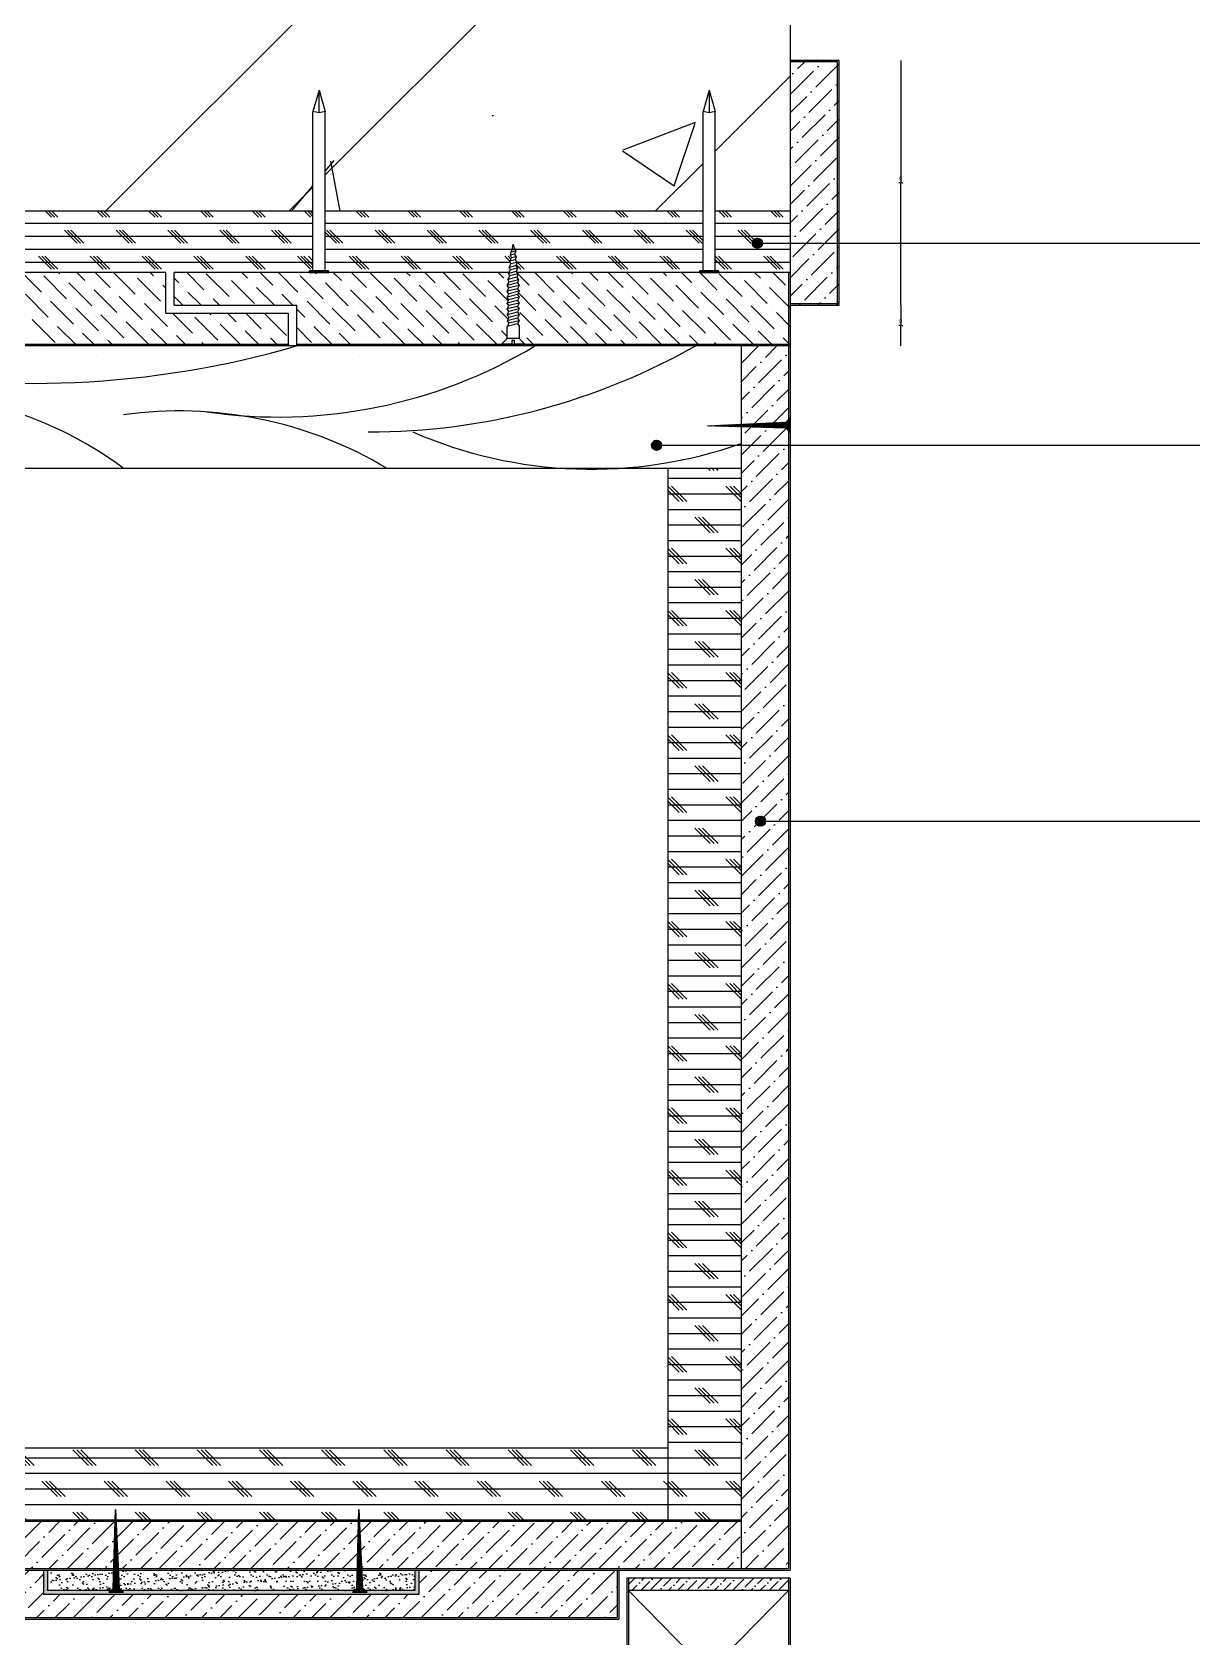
# Model space of a CAD drawing. Header units: metres. Extents: x 379991 to 382656, y 134594 to 136592.
# Drawn here: x 381231.9 to 381518.2, y 135469.9 to 135863.5 of the extents above; entities that cross this region are included whole.
import ezdxf

# ---------------------------------------------------------------- set-up
doc = ezdxf.new("R2010")
doc.units = ezdxf.units.M
for name, color, linetype in [('10', 8, 'Continuous'), ('11', 3, 'Continuous'), ('17', 1, 'Continuous'), ('3', 2, 'Continuous'), ('8', 7, 'Continuous')]:
    doc.layers.add(name, color=color, linetype=linetype)
doc.dimstyles.get("Standard").update_dxf_attribs({"dimtxt": 2.5, "dimasz": 2.5, "dimexe": 1.25, "dimexo": 0.625, "dimtad": 1, "dimcen": 2.5, "dimazin": 3, "dimtfac": 1, "dimtmove": 0, "dimatfit": 3})

# ---------------------------------------------------------------- blocks, each defined once
blk = doc.blocks.new('_CLOSEDFILLED')
at = {"color": 0, "linetype": 'BYBLOCK'}
blk.add_solid([(-1, 0.2), (0, 0), (-1, -0.2)], dxfattribs=at)
blk = doc.blocks.new('*D16')
for p, q in [((381444.84, 135796.54), (381444.84, 135791.54)), ((381444.59, 135791.54), (381444.34, 135791.54)), ((381444.84, 135786.54), (381444.84, 135791.54)), ((381444.84, 135791.54), (381444.84, 135791.54)), ((381445.09, 135791.54), (381445.34, 135791.54))]:
    blk.add_line(p, q)
at = {"layer": 'Defpoints'}
for p in [(381444.84, 135796.54), (381444.84, 135791.54), (381444.84, 135786.54)]:
    blk.add_point(p, dxfattribs=at)
at = {"layer": '8', "xscale": 0.25, "yscale": 0.25}
blk.add_blockref('_CLOSEDFILLED', (381444.84, 135791.54), dxfattribs=at)
at = {"layer": '8', "xscale": 0.25, "yscale": 0.25, "rotation": 180}
blk.add_blockref('_CLOSEDFILLED', (381444.84, 135791.54), dxfattribs=at)
at = {"layer": '8', "insert": (381444.84, 135792.665), "char_height": 1, "attachment_point": 5}
blk.add_mtext('0', dxfattribs=at)
blk = doc.blocks.new('*D17')
for p, q in [((381444.84, 135856.54), (381444.84, 135826.54)), ((381444.59, 135826.54), (381444.34, 135826.54)), ((381444.84, 135796.54), (381444.84, 135826.54)), ((381444.84, 135826.54), (381444.84, 135826.54)), ((381445.09, 135826.54), (381445.34, 135826.54))]:
    blk.add_line(p, q)
at = {"layer": 'Defpoints'}
for p in [(381444.84, 135856.54), (381444.84, 135826.54), (381444.84, 135796.54)]:
    blk.add_point(p, dxfattribs=at)
at = {"layer": '8', "xscale": 0.25, "yscale": 0.25}
blk.add_blockref('_CLOSEDFILLED', (381444.84, 135826.54), dxfattribs=at)
at = {"layer": '8', "xscale": 0.25, "yscale": 0.25, "rotation": 180}
blk.add_blockref('_CLOSEDFILLED', (381444.84, 135826.54), dxfattribs=at)
at = {"layer": '8', "insert": (381444.84, 135827.665), "char_height": 1, "attachment_point": 5}
blk.add_mtext('0', dxfattribs=at)

msp = doc.modelspace()

# ---------------------------------------------------------------- hatches: boundary and pattern name
at = {"layer": '10'}
h = msp.add_hatch(dxfattribs=at)
h.set_pattern_fill('ANSI32', scale=10)
h.paths.add_polyline_path([(381177.73, 135819.54), (381198.1, 135819.54), (381198.1, 135844.01), (381199.6, 135849.24), (381201.1, 135844.01), (381201.1, 135819.54), (381300.77, 135819.54), (381300.77, 135844.01), (381302.27, 135849.24), (381303.77, 135844.01), (381303.77, 135819.54), (381396.38, 135819.54), (381396.38, 135844.01), (381397.88, 135849.24), (381399.38, 135844.01), (381399.38, 135819.54), (381417.73, 135819.54), (381417.73, 136215.05), (381322.58, 136215.05), (381303.55, 136189.18), (381303.55, 136240.93), (381286.73, 136215.05), (381177.73, 136215.05)])
h = msp.add_hatch(dxfattribs=at)
h.set_pattern_fill('AR-CONC')
h.paths.add_polyline_path([(381417.73, 136215.05), (381322.58, 136215.05), (381303.55, 136189.18), (381303.55, 136240.93), (381286.73, 136215.05), (381177.73, 136215.05), (381177.73, 135819.54), (381198.1, 135819.54), (381198.1, 135844.01), (381199.6, 135849.24), (381201.1, 135844.01), (381201.1, 135819.54), (381300.77, 135819.54), (381300.77, 135844.01), (381302.27, 135849.24), (381303.77, 135844.01), (381303.77, 135819.54), (381396.38, 135819.54), (381396.38, 135844.01), (381397.88, 135849.24), (381399.38, 135844.01), (381399.38, 135819.54), (381417.73, 135819.54)])
h = msp.add_hatch(dxfattribs=at)
h.set_pattern_fill('ANSI36')
h.paths.add_polyline_path([(381429.73, 135856.54), (381417.73, 135856.54), (381417.73, 135819.54), (381417.73, 135796.54), (381429.73, 135796.54)])
h = msp.add_hatch(dxfattribs=at)
h.set_pattern_fill('ANSI36')
h.paths.add_polyline_path([(381176.13, 135486.94), (381187.73, 135486.94), (381187.73, 135786.54), (381176.13, 135786.54)])
h.paths.add_polyline_path([(381405.73, 135486.94), (381417.33, 135486.94), (381417.33, 135786.54), (381405.73, 135786.54)])
h = msp.add_hatch(dxfattribs=at)
h.set_pattern_fill('CORK')
h.paths.add_polyline_path([(381205.73, 135756.54), (381187.73, 135756.54), (381187.73, 135498.54), (381205.73, 135498.54)])
h.paths.add_polyline_path([(381387.73, 135498.54), (381405.73, 135498.54), (381405.73, 135756.54), (381387.73, 135756.54)])
h = msp.add_hatch(dxfattribs=at)
h.set_pattern_fill('CORK')
h.paths.add_polyline_path([(381205.73, 135516.54), (381205.73, 135498.54), (381387.73, 135498.54), (381387.73, 135516.54)])
h = msp.add_hatch(dxfattribs=at)
h.set_pattern_fill('ANSI36')
h.paths.add_polyline_path([(381187.73, 135498.54), (381187.73, 135486.94), (381405.73, 135486.94), (381405.73, 135498.54)])
h = msp.add_hatch(dxfattribs=at)
h.set_pattern_fill('ANSI36')
h.paths.add_polyline_path([(381375.33, 135474.94), (381375.33, 135486.54), (381326.73, 135486.54), (381326.73, 135480.54), (381234.73, 135480.54), (381234.73, 135486.54), (381186.13, 135486.54), (381186.13, 135474.94)])
h = msp.add_hatch(dxfattribs=at)
h.set_pattern_fill('HONEY', scale=0.3)
h.paths.add_polyline_path([(381235.73, 135481.54), (381235.73, 135486.54), (381234.73, 135486.54), (381234.73, 135480.54), (381326.73, 135480.54), (381326.73, 135486.54), (381325.73, 135486.54), (381325.73, 135481.54)])
h = msp.add_hatch(dxfattribs=at)
h.set_pattern_fill('AR-SAND', scale=0.05)
h.paths.add_polyline_path([(381296.73, 135486.54), (381235.73, 135486.54), (381235.73, 135481.54), (381325.73, 135481.54), (381325.73, 135486.54)])
h = msp.add_hatch(dxfattribs=at)
h.set_pattern_fill('ANSI36', scale=0.5)
h.paths.add_polyline_path([(381417.33, 135481.54), (381417.33, 135484.54), (381378.13, 135484.54), (381378.13, 135481.54)])
at = {"layer": '17'}
h = msp.add_hatch(dxfattribs=at)
h.set_pattern_fill('SOLID')
h.paths.add_polyline_path([(381409.7, 135811.72), (381410.93, 135811.72, 0.41), (381409.7, 135812.95)])
h.paths.add_polyline_path([(381409.7, 135812.95, 0.41), (381408.46, 135811.72, 0.41), (381409.7, 135810.48)])
h.paths.add_polyline_path([(381410.93, 135811.72), (381409.7, 135811.72), (381409.7, 135810.48, 0.41)])
h = msp.add_hatch(dxfattribs=at)
h.set_pattern_fill('SOLID')
h.paths.add_polyline_path([(381385, 135762.2), (381386.23, 135762.2, 0.41), (381385, 135763.44)])
h.paths.add_polyline_path([(381385, 135763.44, 0.41), (381383.76, 135762.2, 0.41), (381385, 135760.97)])
h.paths.add_polyline_path([(381386.23, 135762.2), (381385, 135762.2), (381385, 135760.97, 0.41)])
h = msp.add_hatch(dxfattribs=at)
h.set_pattern_fill('SOLID')
h.paths.add_polyline_path([(381410.47, 135670.1), (381411.71, 135670.1, 0.41), (381410.47, 135671.34)])
h.paths.add_polyline_path([(381410.47, 135671.34, 0.41), (381409.24, 135670.1, 0.41), (381410.47, 135668.87)])
h.paths.add_polyline_path([(381411.71, 135670.1), (381410.47, 135670.1), (381410.47, 135668.87, 0.41)])
at = {"layer": '3'}
h = msp.add_hatch(dxfattribs=at)
h.set_pattern_fill('SOLID')
h.paths.add_polyline_path([(381397.44, 135766.96), (381416.72, 135766.43), (381417.68, 135765.36), (381417.68, 135768.95), (381416.72, 135767.88)])
h = msp.add_hatch(dxfattribs=at)
h.set_pattern_fill('SOLID')
h.paths.add_polyline_path([(381252.35, 135501.4), (381251.82, 135482.12), (381250.75, 135481.16), (381254.34, 135481.16), (381253.27, 135482.11)])
h = msp.add_hatch(dxfattribs=at)
h.set_pattern_fill('SOLID')
h.paths.add_polyline_path([(381312.03, 135501.4), (381311.5, 135482.12), (381310.43, 135481.16), (381314.02, 135481.16), (381312.95, 135482.11)])

# ---------------------------------------------------------------- linework, layer by layer
at = {"layer": '10'}
for p, q in [((381236.66, 135818.07), (381235.18, 135819.54)), ((381237.45, 135818.07), (381235.98, 135819.54)), ((381238.25, 135818.07), (381236.77, 135819.54)), ((381249.36, 135818.07), (381247.88, 135819.54)), ((381250.15, 135818.07), (381248.68, 135819.54)), ((381250.95, 135818.07), (381249.47, 135819.54)), ((381262.06, 135818.07), (381260.58, 135819.54)), ((381262.85, 135818.07), (381261.38, 135819.54)), ((381263.65, 135818.07), (381262.17, 135819.54)), ((381274.76, 135818.07), (381273.28, 135819.54)), ((381275.55, 135818.07), (381274.08, 135819.54)), ((381276.35, 135818.07), (381274.87, 135819.54)), ((381287.46, 135818.07), (381285.98, 135819.54)), ((381288.25, 135818.07), (381286.78, 135819.54)), ((381289.05, 135818.07), (381287.57, 135819.54)), ((381300.16, 135818.07), (381298.68, 135819.54)), ((381300.77, 135818.25), (381299.48, 135819.54)), ((381300.77, 135819.04), (381300.27, 135819.54)), ((381312.86, 135818.07), (381311.38, 135819.54)), ((381313.65, 135818.07), (381312.18, 135819.54)), ((381314.45, 135818.07), (381312.97, 135819.54)), ((381325.56, 135818.07), (381324.08, 135819.54)), ((381326.35, 135818.07), (381324.88, 135819.54)), ((381327.15, 135818.07), (381325.67, 135819.54)), ((381338.26, 135818.07), (381336.78, 135819.54)), ((381339.05, 135818.07), (381337.58, 135819.54)), ((381339.85, 135818.07), (381338.37, 135819.54)), ((381350.96, 135818.07), (381349.48, 135819.54)), ((381351.75, 135818.07), (381350.28, 135819.54)), ((381352.55, 135818.07), (381351.07, 135819.54)), ((381363.66, 135818.07), (381362.18, 135819.54)), ((381364.45, 135818.07), (381362.98, 135819.54)), ((381365.25, 135818.07), (381363.77, 135819.54)), ((381376.36, 135818.07), (381374.88, 135819.54)), ((381377.15, 135818.07), (381375.68, 135819.54)), ((381377.95, 135818.07), (381376.47, 135819.54)), ((381389.06, 135818.07), (381387.58, 135819.54)), ((381389.85, 135818.07), (381388.38, 135819.54)), ((381390.65, 135818.07), (381389.17, 135819.54)), ((381401.76, 135818.07), (381400.28, 135819.54)), ((381402.55, 135818.07), (381401.08, 135819.54)), ((381403.35, 135818.07), (381401.87, 135819.54)), ((381414.46, 135818.07), (381412.98, 135819.54)), ((381415.25, 135818.07), (381413.78, 135819.54)), ((381416.05, 135818.07), (381414.57, 135819.54)), ((381201.1, 135816.64), (381300.77, 135816.64)), ((381243.01, 135811.72), (381239.83, 135814.89)), ((381243.8, 135811.72), (381240.63, 135814.89)), ((381244.6, 135811.72), (381241.42, 135814.89)), ((381255.71, 135811.72), (381252.53, 135814.89)), ((381256.5, 135811.72), (381253.33, 135814.89)), ((381257.3, 135811.72), (381254.12, 135814.89)), ((381268.41, 135811.72), (381265.23, 135814.89)), ((381269.2, 135811.72), (381266.03, 135814.89)), ((381270, 135811.72), (381266.82, 135814.89)), ((381281.11, 135811.72), (381277.93, 135814.89)), ((381281.9, 135811.72), (381278.73, 135814.89)), ((381282.7, 135811.72), (381279.52, 135814.89)), ((381293.81, 135811.72), (381290.63, 135814.89)), ((381294.6, 135811.72), (381291.43, 135814.89)), ((381295.4, 135811.72), (381292.22, 135814.89)), ((381303.77, 135816.64), (381396.38, 135816.64)), ((381307.3, 135811.72), (381304.13, 135814.89)), ((381308.1, 135811.72), (381304.92, 135814.89)), ((381319.21, 135811.72), (381316.03, 135814.89)), ((381320, 135811.72), (381316.83, 135814.89)), ((381320.8, 135811.72), (381317.62, 135814.89)), ((381331.91, 135811.72), (381328.73, 135814.89)), ((381332.7, 135811.72), (381329.53, 135814.89)), ((381333.5, 135811.72), (381330.32, 135814.89)), ((381344.61, 135811.72), (381341.43, 135814.89)), ((381345.4, 135811.72), (381342.23, 135814.89)), ((381346.2, 135811.72), (381343.02, 135814.89)), ((381357.31, 135811.72), (381354.13, 135814.89)), ((381358.1, 135811.72), (381354.93, 135814.89)), ((381358.9, 135811.72), (381355.72, 135814.89)), ((381370.01, 135811.72), (381366.83, 135814.89)), ((381370.8, 135811.72), (381367.63, 135814.89)), ((381371.6, 135811.72), (381368.42, 135814.89)), ((381382.71, 135811.72), (381379.53, 135814.89)), ((381383.5, 135811.72), (381380.33, 135814.89)), ((381384.3, 135811.72), (381381.12, 135814.89)), ((381395.41, 135811.72), (381392.23, 135814.89)), ((381396.2, 135811.72), (381393.03, 135814.89)), ((381396.38, 135812.33), (381393.82, 135814.89)), ((381399.38, 135816.64), (381417.73, 135816.64)), ((381408.11, 135811.72), (381404.93, 135814.89)), ((381408.9, 135811.72), (381405.73, 135814.89)), ((381409.7, 135811.72), (381406.52, 135814.89)), ((381417.73, 135814.79), (381417.63, 135814.89)), ((381201.1, 135813.47), (381300.77, 135813.47)), ((381306.51, 135811.72), (381303.77, 135814.46)), ((381303.77, 135813.47), (381396.38, 135813.47)), ((381399.38, 135813.47), (381417.73, 135813.47)), ((381216.99, 135810.29), (381300.77, 135810.29)), ((381217.47, 135807.12), (381300.77, 135807.12)), ((381236.66, 135805.37), (381233.48, 135808.54)), ((381237.45, 135805.37), (381234.28, 135808.54)), ((381238.25, 135805.37), (381235.07, 135808.54)), ((381249.36, 135805.37), (381246.18, 135808.54)), ((381250.15, 135805.37), (381246.98, 135808.54)), ((381250.95, 135805.37), (381247.77, 135808.54)), ((381262.06, 135805.37), (381258.88, 135808.54)), ((381262.85, 135805.37), (381259.68, 135808.54)), ((381263.65, 135805.37), (381260.47, 135808.54)), ((381274.76, 135805.37), (381271.58, 135808.54)), ((381275.55, 135805.37), (381272.38, 135808.54)), ((381276.35, 135805.37), (381273.17, 135808.54)), ((381287.46, 135805.37), (381284.28, 135808.54)), ((381288.25, 135805.37), (381285.08, 135808.54)), ((381289.05, 135805.37), (381285.87, 135808.54)), ((381300.16, 135805.37), (381296.98, 135808.54)), ((381300.77, 135805.55), (381297.78, 135808.54)), ((381300.77, 135806.34), (381298.57, 135808.54)), ((381300.77, 135807.41), (381299.64, 135808.54)), ((381303.77, 135810.29), (381396.38, 135810.29)), ((381303.77, 135807.12), (381349.08, 135807.12)), ((381312.86, 135805.37), (381309.68, 135808.54)), ((381313.65, 135805.37), (381310.48, 135808.54)), ((381314.45, 135805.37), (381311.27, 135808.54)), ((381325.56, 135805.37), (381322.38, 135808.54)), ((381326.35, 135805.37), (381323.18, 135808.54)), ((381327.15, 135805.37), (381323.97, 135808.54)), ((381338.26, 135805.37), (381335.08, 135808.54)), ((381339.05, 135805.37), (381335.88, 135808.54)), ((381339.85, 135805.37), (381336.67, 135808.54)), ((381349.03, 135807.3), (381347.78, 135808.54)), ((381349.29, 135807.83), (381348.58, 135808.54)), ((381352.55, 135805.37), (381350.41, 135807.5)), ((381350.67, 135807.12), (381396.38, 135807.12)), ((381363.66, 135805.37), (381360.48, 135808.54)), ((381364.45, 135805.37), (381361.28, 135808.54)), ((381365.25, 135805.37), (381362.07, 135808.54)), ((381376.36, 135805.37), (381373.18, 135808.54)), ((381377.15, 135805.37), (381373.98, 135808.54)), ((381377.95, 135805.37), (381374.77, 135808.54)), ((381389.06, 135805.37), (381385.88, 135808.54)), ((381389.85, 135805.37), (381386.68, 135808.54)), ((381390.65, 135805.37), (381387.47, 135808.54)), ((381399.38, 135810.29), (381417.73, 135810.29)), ((381402.55, 135805.37), (381399.38, 135808.54)), ((381401.76, 135805.37), (381399.38, 135807.74)), ((381399.38, 135807.12), (381417.73, 135807.12)), ((381403.35, 135805.37), (381400.17, 135808.54)), ((381414.46, 135805.37), (381411.28, 135808.54)), ((381415.25, 135805.37), (381412.08, 135808.54)), ((381416.05, 135805.37), (381412.87, 135808.54)), ((381229.43, 135804.54), (381234.21, 135799.76)), ((381234.77, 135803.69), (381240.38, 135798.08)), ((381238.41, 135804.54), (381238.7, 135804.25)), ((381239.82, 135803.13), (381239.82, 135803.13)), ((381242.9, 135804.54), (381244.87, 135802.57)), ((381247.39, 135804.54), (381251.05, 135800.88)), ((381251.88, 135804.54), (381257.22, 135799.2)), ((381256.66, 135804.25), (381256.66, 135804.25)), ((381257.78, 135803.13), (381263.4, 135797.52)), ((381260.86, 135804.54), (381261.71, 135803.69)), ((381266.73, 135803.16), (381267.89, 135802.01)), ((381269.84, 135804.54), (381274.06, 135800.32)), ((381274.62, 135804.25), (381280.23, 135798.64)), ((381279.67, 135803.69), (381279.67, 135803.69)), ((381283.31, 135804.54), (381284.72, 135803.13)), ((381287.8, 135804.54), (381290.9, 135801.45)), ((381292.29, 135804.54), (381297.07, 135799.76)), ((381297.63, 135803.69), (381303.24, 135798.08)), ((381302.68, 135803.13), (381302.68, 135803.13)), ((381305.76, 135804.54), (381307.74, 135802.57)), ((381310.25, 135804.54), (381313.91, 135800.88)), ((381314.74, 135804.54), (381320.08, 135799.2)), ((381319.52, 135804.25), (381319.52, 135804.25)), ((381320.64, 135803.13), (381326.26, 135797.52)), ((381323.72, 135804.54), (381324.57, 135803.69)), ((381328.21, 135804.54), (381330.75, 135802.01)), ((381332.7, 135804.54), (381336.92, 135800.32)), ((381337.48, 135804.25), (381343.09, 135798.64)), ((381342.53, 135803.69), (381342.53, 135803.69)), ((381346.17, 135804.54), (381347.58, 135803.13)), ((381351.75, 135805.37), (381350.58, 135806.54)), ((381350.96, 135805.37), (381350.84, 135805.48)), ((381351.01, 135804.19), (381353.76, 135801.45)), ((381355.15, 135804.54), (381359.93, 135799.76)), ((381360.49, 135803.69), (381366.11, 135798.08)), ((381364.13, 135804.54), (381364.42, 135804.25)), ((381365.55, 135803.13), (381365.55, 135803.13)), ((381368.62, 135804.54), (381370.6, 135802.57)), ((381373.11, 135804.54), (381376.77, 135800.88)), ((381377.6, 135804.54), (381382.94, 135799.2)), ((381382.38, 135804.25), (381382.38, 135804.25)), ((381383.51, 135803.13), (381389.12, 135797.52)), ((381386.58, 135804.54), (381387.43, 135803.69)), ((381391.07, 135804.54), (381393.61, 135802.01)), ((381395.66, 135804.44), (381399.78, 135800.32)), ((381400.34, 135804.25), (381405.96, 135798.64)), ((381405.4, 135803.69), (381405.4, 135803.69)), ((381409.03, 135804.54), (381410.45, 135803.13)), ((381413.52, 135804.54), (381416.62, 135801.45)), ((381230.28, 135799.2), (381235.89, 135793.59)), ((381240.94, 135802.01), (381246.56, 135796.39)), ((381246, 135801.45), (381246, 135801.45)), ((381247.12, 135800.32), (381252.73, 135794.71)), ((381252.17, 135799.76), (381252.17, 135799.76)), ((381262.83, 135802.57), (381262.83, 135802.57)), ((381263.96, 135801.45), (381264.73, 135800.67)), ((381269.01, 135800.88), (381269.01, 135800.88)), ((381270.13, 135799.76), (381273.35, 135796.54)), ((381275.18, 135799.2), (381275.18, 135799.2)), ((381280.79, 135802.57), (381286.41, 135796.96)), ((381285.85, 135802.01), (381285.85, 135802.01)), ((381286.97, 135800.88), (381291.31, 135796.54)), ((381292.02, 135800.32), (381292.02, 135800.32)), ((381293.14, 135799.2), (381295.8, 135796.54)), ((381303.81, 135802.01), (381309.42, 135796.39)), ((381308.86, 135801.45), (381308.86, 135801.45)), ((381309.98, 135800.32), (381315.59, 135794.71)), ((381325.7, 135802.57), (381325.7, 135802.57)), ((381326.82, 135801.45), (381332.43, 135795.83)), ((381331.87, 135800.88), (381331.87, 135800.88)), ((381332.99, 135799.76), (381338.6, 135794.15)), ((381338.04, 135799.2), (381338.04, 135799.2)), ((381343.66, 135802.57), (381348.64, 135797.58)), ((381348.71, 135802.01), (381348.71, 135802.01)), ((381351.13, 135799.58), (381355.44, 135795.27)), ((381354.88, 135800.32), (381354.88, 135800.32)), ((381356, 135799.2), (381361.62, 135793.59)), ((381366.67, 135802.01), (381372.28, 135796.39)), ((381371.72, 135801.45), (381371.72, 135801.45)), ((381372.84, 135800.32), (381378.45, 135794.71)), ((381377.89, 135799.76), (381377.89, 135799.76)), ((381388.56, 135802.57), (381388.56, 135802.57)), ((381389.68, 135801.45), (381395.29, 135795.83)), ((381394.73, 135800.88), (381394.73, 135800.88)), ((381395.85, 135799.76), (381401.47, 135794.15)), ((381400.91, 135799.2), (381400.91, 135799.2)), ((381406.52, 135802.57), (381412.13, 135796.96)), ((381411.57, 135802.01), (381411.57, 135802.01)), ((381412.69, 135800.88), (381417.73, 135795.84)), ((381235.33, 135798.64), (381235.33, 135798.64)), ((381236.45, 135797.52), (381242.07, 135791.9)), ((381241.51, 135796.96), (381241.51, 135796.96)), ((381242.63, 135795.83), (381248.24, 135790.22)), ((381253.29, 135798.64), (381258.9, 135793.03)), ((381258.34, 135798.08), (381258.34, 135798.08)), ((381259.47, 135796.96), (381265.08, 135791.34)), ((381264.52, 135796.39), (381264.52, 135796.39)), ((381266.73, 135798.67), (381268.86, 135796.54)), ((381276.3, 135798.08), (381277.84, 135796.54)), ((381296.73, 135795.61), (381298.75, 135793.59)), ((381298.19, 135798.64), (381298.19, 135798.64)), ((381299.32, 135797.52), (381304.93, 135791.9)), ((381304.37, 135796.96), (381304.37, 135796.96)), ((381305.49, 135795.83), (381311.1, 135790.22)), ((381310.54, 135795.27), (381310.54, 135795.27)), ((381316.15, 135798.64), (381321.77, 135793.03)), ((381321.21, 135798.08), (381321.21, 135798.08)), ((381322.33, 135796.96), (381327.94, 135791.34)), ((381327.38, 135796.39), (381327.38, 135796.39)), ((381328.5, 135795.27), (381334.11, 135789.66)), ((381339.17, 135798.08), (381344.78, 135792.47)), ((381344.22, 135797.52), (381344.22, 135797.52)), ((381345.34, 135796.39), (381348.59, 135793.14)), ((381350.39, 135795.83), (381350.39, 135795.83)), ((381361.06, 135798.64), (381361.06, 135798.64)), ((381362.18, 135797.52), (381367.79, 135791.9)), ((381367.23, 135796.96), (381367.23, 135796.96)), ((381368.35, 135795.83), (381373.96, 135790.22)), ((381373.4, 135795.27), (381373.4, 135795.27)), ((381379.02, 135798.64), (381384.63, 135793.03)), ((381384.07, 135798.08), (381384.07, 135798.08)), ((381385.19, 135796.96), (381390.8, 135791.34)), ((381390.24, 135796.39), (381390.24, 135796.39)), ((381391.36, 135795.27), (381396.98, 135789.66)), ((381402.03, 135798.08), (381407.64, 135792.47)), ((381407.08, 135797.52), (381407.08, 135797.52)), ((381408.2, 135796.39), (381413.81, 135790.78)), ((381413.25, 135795.83), (381413.25, 135795.83)), ((381231.96, 135793.03), (381237.58, 135787.41)), ((381237.02, 135792.47), (381237.02, 135792.47)), ((381238.14, 135791.34), (381242.94, 135786.54)), ((381248.8, 135794.15), (381254.41, 135788.54)), ((381250.41, 135794.69), (381250.41, 135794.69)), ((381253.85, 135793.59), (381253.85, 135793.59)), ((381254.98, 135792.47), (381260.59, 135786.85)), ((381260.03, 135791.9), (381260.03, 135791.9)), ((381266.37, 135794.54), (381271.25, 135789.66)), ((381271.81, 135793.59), (381277.43, 135787.98)), ((381275.35, 135794.54), (381275.74, 135794.15)), ((381276.87, 135793.03), (381276.87, 135793.03)), ((381277.99, 135791.9), (381283.35, 135786.54)), ((381279.84, 135794.54), (381281.92, 135792.47)), ((381283.04, 135791.34), (381283.04, 135791.34)), ((381284.33, 135794.54), (381288.09, 135790.78)), ((381288.82, 135794.54), (381294.26, 135789.1)), ((381293.7, 135794.15), (381293.7, 135794.15)), ((381296.73, 135791.12), (381300.44, 135787.41)), ((381299.88, 135792.47), (381299.88, 135792.47)), ((381301, 135791.34), (381305.8, 135786.54)), ((381311.66, 135794.15), (381317.28, 135788.54)), ((381315.03, 135794.7), (381315.03, 135794.7)), ((381317.84, 135792.47), (381323.45, 135786.85)), ((381322.89, 135791.9), (381322.89, 135791.9)), ((381333.55, 135794.71), (381333.55, 135794.71)), ((381334.68, 135793.59), (381340.29, 135787.98)), ((381339.73, 135793.03), (381339.73, 135793.03)), ((381340.85, 135791.9), (381346.21, 135786.54)), ((381345.9, 135791.34), (381345.9, 135791.34)), ((381351.51, 135794.71), (381357.13, 135789.1)), ((381356.57, 135794.15), (381356.57, 135794.15)), ((381357.69, 135793.03), (381363.3, 135787.41)), ((381362.74, 135792.47), (381362.74, 135792.47)), ((381363.86, 135791.34), (381368.66, 135786.54)), ((381374.53, 135794.15), (381380.14, 135788.54)), ((381379.58, 135793.59), (381379.58, 135793.59)), ((381380.7, 135792.47), (381386.31, 135786.85)), ((381385.75, 135791.9), (381385.75, 135791.9)), ((381396.42, 135794.71), (381396.42, 135794.71)), ((381397.54, 135793.59), (381403.15, 135787.98)), ((381402.59, 135793.03), (381402.59, 135793.03)), ((381403.71, 135791.9), (381409.07, 135786.54)), ((381408.76, 135791.34), (381408.76, 135791.34)), ((381414.38, 135794.71), (381417.73, 135791.35)), ((381232.53, 135787.98), (381232.53, 135787.98)), ((381243.19, 135790.78), (381243.19, 135790.78)), ((381244.31, 135789.66), (381247.43, 135786.54)), ((381247.68, 135790.2), (381247.68, 135790.2)), ((381250.49, 135787.98), (381251.92, 135786.54)), ((381255.54, 135787.41), (381255.54, 135787.41)), ((381261.15, 135790.78), (381265.39, 135786.54)), ((381266.2, 135790.22), (381266.2, 135790.22)), ((381267.32, 135789.1), (381269.88, 135786.54)), ((381272.38, 135788.54), (381272.38, 135788.54)), ((381273.5, 135787.41), (381274.37, 135786.54)), ((381284.16, 135790.22), (381287.84, 135786.54)), ((381289.21, 135789.66), (381289.21, 135789.66)), ((381290.34, 135788.54), (381292.33, 135786.54)), ((381306.05, 135790.78), (381306.05, 135790.78)), ((381307.17, 135789.66), (381310.29, 135786.54)), ((381316.72, 135788.52), (381316.72, 135788.52)), ((381318.4, 135787.41), (381318.4, 135787.41)), ((381324.01, 135790.78), (381328.25, 135786.54)), ((381329.06, 135790.22), (381329.06, 135790.22)), ((381330.19, 135789.1), (381332.74, 135786.54)), ((381335.24, 135788.54), (381335.24, 135788.54)), ((381336.36, 135787.41), (381337.23, 135786.54)), ((381347.02, 135790.22), (381348.41, 135788.83)), ((381350.29, 135786.95), (381350.7, 135786.54)), ((381352.08, 135789.66), (381352.08, 135789.66)), ((381353.2, 135788.54), (381355.19, 135786.54)), ((381358.25, 135787.98), (381358.25, 135787.98)), ((381368.91, 135790.78), (381368.91, 135790.78)), ((381370.04, 135789.66), (381373.15, 135786.54)), ((381375.09, 135789.1), (381375.09, 135789.1)), ((381376.21, 135787.98), (381377.64, 135786.54)), ((381381.26, 135787.41), (381381.26, 135787.41)), ((381386.87, 135790.78), (381391.11, 135786.54)), ((381391.92, 135790.22), (381391.92, 135790.22)), ((381393.05, 135789.1), (381395.6, 135786.54)), ((381398.1, 135788.54), (381398.1, 135788.54)), ((381399.22, 135787.41), (381400.09, 135786.54)), ((381409.89, 135790.22), (381413.56, 135786.54)), ((381414.94, 135789.66), (381414.94, 135789.66)), ((381416.06, 135788.54), (381417.73, 135786.86)), ((381233.65, 135786.85), (381233.96, 135786.54)), ((381247.6, 135784.02), (381247.6, 135784.02)), ((381296.73, 135786.63), (381296.82, 135786.54)), ((381312.23, 135784.03), (381312.23, 135784.03)), ((381341.41, 135786.85), (381341.41, 135786.85)), ((381359.37, 135786.85), (381359.68, 135786.54)), ((381404.27, 135786.85), (381404.27, 135786.85)), ((381247.6, 135484.02), (381247.6, 135484.02)), ((381252.54, 135484.03), (381252.54, 135484.03)), ((381255.54, 135487.41), (381255.54, 135487.41)), ((381258.72, 135487.41), (381258.72, 135487.41)), ((381296.73, 135486.63), (381296.82, 135486.54)), ((381312.23, 135484.03), (381312.23, 135484.03)), ((381318.4, 135487.41), (381318.4, 135487.41)), ((381378.13, 135441.54), (381417.33, 135481.54)), ((381378.13, 135481.54), (381417.33, 135441.54))]:
    msp.add_line(p, q, dxfattribs=at)
for centre, radius, start, end in [((381314.36, 135928.34), 162.88, 269.99, 299.76), ((381231.98, 136010.38), 233.01, 259.05, 286.13), ((381292.24, 135891.6), 122.47, 261.78, 300.93), ((381199.93, 135684.25), 90.46, 53.05, 97.75), ((381267.96, 135671.31), 99.31, 59.12, 97.9), ((381369.05, 135866.13), 109.78, 246.49, 289.52)]:
    msp.add_arc(centre, radius, start, end, dxfattribs=at)
at = {"layer": '11'}
for p, q in [((381429.73, 135856.54), (381417.73, 135856.54)), ((381429.73, 135796.54), (381429.73, 135856.54)), ((381417.73, 135819.54), (381417.73, 135786.54)), ((381264.73, 135804.54), (381217.58, 135804.54)), ((381264.73, 135794.54), (381264.73, 135804.54)), ((381299.89, 135804.54), (381266.73, 135804.54)), ((381266.73, 135796.54), (381266.73, 135804.54)), ((381348.81, 135804.54), (381304.62, 135804.54)), ((381395.51, 135804.54), (381350.78, 135804.54)), ((381417.73, 135804.54), (381400.23, 135804.54)), ((381266.73, 135796.54), (381296.73, 135796.54)), ((381296.73, 135796.54), (381296.73, 135786.54)), ((381417.73, 135796.54), (381429.73, 135796.54)), ((381264.73, 135794.54), (381294.73, 135794.54)), ((381294.73, 135794.54), (381294.73, 135786.54)), ((381296.73, 135786.54), (381165.73, 135786.54)), ((381313.44, 135786.54), (381296.73, 135786.54)), ((381417.73, 135786.54), (381313.44, 135786.54)), ((381405.73, 135786.54), (381405.73, 135486.94)), ((381417.73, 135786.54), (381417.73, 135486.54)), ((381405.73, 135756.54), (381187.73, 135756.54)), ((381387.73, 135756.54), (381387.73, 135498.54)), ((381205.73, 135516.54), (381387.73, 135516.54)), ((381187.73, 135498.54), (381405.73, 135498.54)), ((381175.73, 135486.54), (381417.73, 135486.54)), ((381234.73, 135486.54), (381234.73, 135480.54)), ((381235.73, 135486.54), (381235.73, 135481.54)), ((381325.73, 135486.54), (381325.73, 135481.54)), ((381326.73, 135486.54), (381326.73, 135480.54)), ((381375.73, 135486.54), (381375.73, 135474.54)), ((381377.73, 135484.54), (381377.73, 135246.5)), ((381417.73, 135484.54), (381377.73, 135484.54)), ((381417.73, 135484.54), (381417.73, 135241.64)), ((381326.73, 135480.54), (381234.73, 135480.54)), ((381313.39, 135481.54), (381235.73, 135481.54)), ((381325.73, 135481.54), (381312.43, 135481.54)), ((381417.33, 135481.54), (381378.13, 135481.54)), ((381185.73, 135474.54), (381375.73, 135474.54))]:
    msp.add_line(p, q, dxfattribs=at)
at = {"layer": '17'}
for p, q in [((381429.33, 135856.14), (381417.73, 135856.14)), ((381429.33, 135796.94), (381429.33, 135856.14)), ((381409.7, 135811.72), (381518.17, 135811.72)), ((381417.33, 135804.54), (381417.33, 135786.94)), ((381417.73, 135796.94), (381429.33, 135796.94)), ((381294.73, 135786.94), (381166.13, 135786.94)), ((381313.44, 135786.94), (381296.73, 135786.94)), ((381417.33, 135786.94), (381313.44, 135786.94)), ((381417.33, 135786.54), (381417.33, 135486.94)), ((381385, 135762.2), (381518.17, 135762.2)), ((381410.47, 135670.1), (381518.17, 135670.1)), ((381176.13, 135486.94), (381417.33, 135486.94)), ((381375.33, 135486.54), (381375.33, 135474.94)), ((381378.13, 135484.54), (381378.13, 135246.5)), ((381417.33, 135484.54), (381417.33, 135241.64)), ((381186.13, 135474.94), (381375.33, 135474.94))]:
    msp.add_line(p, q, dxfattribs=at)
for centre in [(381409.7, 135811.72), (381385, 135762.2), (381410.47, 135670.1)]:
    msp.add_circle(centre, 1.24, dxfattribs=at)
at = {"layer": '3'}
for p, q in [((381417.73, 136215.05), (381417.73, 135819.54)), ((381302.27, 135849.24), (381300.77, 135844.01)), ((381302.27, 135849.24), (381303.77, 135844.01)), ((381302.27, 135843.66), (381302.27, 135849.24)), ((381397.88, 135849.24), (381396.38, 135844.01)), ((381397.88, 135849.24), (381399.38, 135844.01)), ((381397.88, 135849.24), (381397.89, 135843.66)), ((381302.27, 135843.66), (381300.77, 135844.01)), ((381300.77, 135804.94), (381300.77, 135844.01)), ((381303.77, 135844.01), (381302.27, 135843.66)), ((381303.77, 135804.94), (381303.77, 135844.01)), ((381397.89, 135843.66), (381396.38, 135844.01)), ((381396.38, 135804.94), (381396.38, 135844.01)), ((381399.38, 135844.01), (381397.89, 135843.66)), ((381399.38, 135804.94), (381399.38, 135844.01)), ((381300.77, 135819.54), (381201.1, 135819.54)), ((381396.38, 135819.54), (381303.77, 135819.54)), ((381417.73, 135819.54), (381399.38, 135819.54)), ((381350.33, 135807.62), (381349, 135807.29)), ((381350.19, 135809.03), (381349.15, 135808.77)), ((381350.75, 135807.01), (381349.3, 135806.65)), ((381350.48, 135809.82), (381349.35, 135809.54)), ((381350.61, 135808.41), (381349.45, 135808.12)), ((381304.56, 135804.94), (381299.95, 135804.94)), ((381304.56, 135804.44), (381299.95, 135804.44)), ((381301.37, 135804.44), (381301.56, 135804.25)), ((381350.74, 135803.4), (381348.55, 135802.86)), ((381350.6, 135804.81), (381348.7, 135804.34)), ((381350.47, 135806.22), (381348.85, 135805.81)), ((381351.16, 135802.79), (381348.85, 135802.21)), ((381351.02, 135804.2), (381349, 135803.69)), ((381350.88, 135805.6), (381349.15, 135805.17)), ((381400.18, 135804.94), (381395.56, 135804.94)), ((381400.18, 135804.44), (381395.56, 135804.44)), ((381350.87, 135802), (381348.41, 135801.38)), ((381350.93, 135800.57), (381348.41, 135799.94)), ((381350.93, 135799.13), (381348.41, 135798.5)), ((381351.29, 135801.38), (381348.77, 135800.75)), ((381351.29, 135799.94), (381348.77, 135799.31)), ((381350.93, 135797.69), (381348.41, 135797.06)), ((381350.93, 135796.25), (381348.41, 135795.62)), ((381350.93, 135794.81), (381348.41, 135794.18)), ((381351.29, 135798.5), (381348.77, 135797.87)), ((381351.29, 135797.06), (381348.77, 135796.43)), ((381351.29, 135795.62), (381348.77, 135794.99)), ((381348.41, 135794.18), (381348.77, 135793.55)), ((381348.77, 135793.55), (381348.41, 135792.74)), ((381350.93, 135793.37), (381348.41, 135792.74)), ((381348.41, 135792.74), (381348.77, 135792.11)), ((381348.77, 135792.11), (381348.41, 135791.3)), ((381350.93, 135791.93), (381348.41, 135791.3)), ((381351.29, 135794.18), (381348.77, 135793.55)), ((381351.29, 135792.74), (381348.77, 135792.11)), ((381351.29, 135794.18), (381350.93, 135793.37)), ((381350.93, 135793.37), (381351.29, 135792.74)), ((381351.29, 135792.74), (381350.93, 135791.93)), ((381350.93, 135791.93), (381351.29, 135791.44)), ((381351.29, 135788.39), (381348.41, 135788.39)), ((381397.44, 135766.96), (381416.72, 135767.88)), ((381417.68, 135768.95), (381416.72, 135767.88)), ((381417.68, 135765.36), (381417.68, 135768.95)), ((381416.72, 135766.43), (381397.44, 135766.96)), ((381416.72, 135766.43), (381417.68, 135765.36)), ((381251.82, 135482.12), (381252.35, 135501.4)), ((381252.35, 135501.4), (381253.27, 135482.11)), ((381311.5, 135482.12), (381312.03, 135501.4)), ((381312.03, 135501.4), (381312.95, 135482.11)), ((381251.82, 135482.12), (381250.75, 135481.16)), ((381250.75, 135481.16), (381254.34, 135481.16)), ((381254.34, 135481.16), (381253.27, 135482.11)), ((381311.5, 135482.12), (381310.43, 135481.16)), ((381310.43, 135481.16), (381314.02, 135481.16)), ((381314.02, 135481.16), (381312.95, 135482.11))]:
    msp.add_line(p, q, dxfattribs=at)
msp.add_lwpolyline([(381348.41, 135794.18), (381348.77, 135794.99), (381348.41, 135795.62), (381348.77, 135796.43), (381348.41, 135797.06), (381348.77, 135797.87), (381348.41, 135798.5), (381348.77, 135799.31), (381348.41, 135799.94), (381348.77, 135800.75), (381348.41, 135801.38), (381348.85, 135802.21), (381348.55, 135802.86), (381349, 135803.69), (381348.7, 135804.34), (381349.15, 135805.17), (381348.85, 135805.81), (381349.3, 135806.65), (381349, 135807.29), (381349.45, 135808.12), (381349.15, 135808.77), (381349.35, 135809.54, 0.08), (381349.85, 135811.46, 0.12), (381350.48, 135809.82), (381350.19, 135809.03), (381350.61, 135808.41), (381350.33, 135807.62), (381350.75, 135807.01), (381350.47, 135806.22), (381350.88, 135805.6), (381350.6, 135804.81), (381351.02, 135804.2), (381350.74, 135803.4), (381351.16, 135802.79), (381350.87, 135802), (381351.29, 135801.38), (381350.93, 135800.57), (381351.29, 135799.94), (381350.93, 135799.13), (381351.29, 135798.5), (381350.93, 135797.69), (381351.29, 135797.06), (381350.93, 135796.25), (381351.29, 135795.62), (381350.93, 135794.81), (381351.29, 135794.18)], format="xyb", dxfattribs=at)
msp.add_lwpolyline([(381351.29, 135791.44), (381351.29, 135788.39), (381352.73, 135786.95), (381350.17, 135786.95), (381350.17, 135787.86), (381349.55, 135787.86), (381349.55, 135786.95), (381346.97, 135786.95), (381348.41, 135788.39), (381348.41, 135791.3)], dxfattribs=at)
for centre, radius, start, end in [((381300.27, 135804.69), 0.41, 142.43, 217.57), ((381299.13, 135804.42), 0.82, 1.67, 25.65), ((381299.3, 135804.42), 0.82, 1.67, 38.92), ((381299.45, 135804.42), 0.82, 1.67, 39.49), ((381299.63, 135804.42), 0.82, 1.67, 39.49), ((381299.77, 135804.42), 0.82, 1.67, 39.49), ((381299.95, 135804.42), 0.82, 1.67, 39.49), ((381300.1, 135804.42), 0.82, 1.67, 39.49), ((381300.27, 135804.42), 0.82, 1.67, 39.49), ((381300.42, 135804.42), 0.82, 1.67, 39.49), ((381300.59, 135804.42), 0.82, 1.67, 39.49), ((381300.74, 135804.42), 0.82, 1.67, 39.49), ((381300.92, 135804.42), 0.82, 1.67, 39.49), ((381301.06, 135804.42), 0.82, 1.67, 39.49), ((381301.24, 135804.42), 0.82, 1.67, 39.49), ((381301.39, 135804.42), 0.82, 1.67, 39.49), ((381301.56, 135804.42), 0.82, 1.67, 39.49), ((381301.71, 135804.42), 0.82, 1.67, 39.49), ((381301.88, 135804.42), 0.82, 1.67, 39.49), ((381302.03, 135804.42), 0.82, 1.67, 39.49), ((381302.21, 135804.42), 0.82, 1.67, 39.49), ((381302.35, 135804.42), 0.82, 1.67, 39.49), ((381302.53, 135804.42), 0.82, 1.67, 39.49), ((381302.68, 135804.42), 0.82, 1.67, 39.49), ((381302.85, 135804.42), 0.82, 1.67, 39.49), ((381303, 135804.42), 0.82, 1.67, 39.49), ((381303.17, 135804.42), 0.82, 1.67, 39.49), ((381303.32, 135804.42), 0.82, 1.67, 39.49), ((381303.5, 135804.42), 0.82, 1.67, 39.49), ((381303.64, 135804.42), 0.82, 1.67, 39.49), ((381303.79, 135804.42), 0.82, 7.49, 39.49), ((381304.24, 135804.69), 0.41, 322.43, 37.57), ((381394.74, 135804.42), 0.82, 1.67, 25.65), ((381395.89, 135804.69), 0.41, 142.43, 217.57), ((381394.92, 135804.42), 0.82, 1.67, 38.92), ((381395.07, 135804.42), 0.82, 1.67, 39.49), ((381395.24, 135804.42), 0.82, 1.67, 39.49), ((381395.39, 135804.42), 0.82, 1.67, 39.49), ((381395.56, 135804.42), 0.82, 1.67, 39.49), ((381395.71, 135804.42), 0.82, 1.67, 39.49), ((381395.89, 135804.42), 0.82, 1.67, 39.49), ((381396.03, 135804.42), 0.82, 1.67, 39.49), ((381396.21, 135804.42), 0.82, 1.67, 39.49), ((381396.36, 135804.42), 0.82, 1.67, 39.49), ((381396.53, 135804.42), 0.82, 1.67, 39.49), ((381396.68, 135804.42), 0.82, 1.67, 39.49), ((381396.85, 135804.42), 0.82, 1.67, 39.49), ((381397, 135804.42), 0.82, 1.67, 39.49), ((381397.18, 135804.42), 0.82, 1.67, 39.49), ((381397.32, 135804.42), 0.82, 1.67, 39.49), ((381397.5, 135804.42), 0.82, 1.67, 39.49), ((381397.65, 135804.42), 0.82, 1.67, 39.49), ((381397.82, 135804.42), 0.82, 1.67, 39.49), ((381397.97, 135804.42), 0.82, 1.67, 39.49), ((381398.14, 135804.42), 0.82, 1.67, 39.49), ((381398.29, 135804.42), 0.82, 1.67, 39.49), ((381398.47, 135804.42), 0.82, 1.67, 39.49), ((381398.61, 135804.42), 0.82, 1.67, 39.49), ((381398.79, 135804.42), 0.82, 1.67, 39.49), ((381398.94, 135804.42), 0.82, 1.67, 39.49), ((381399.11, 135804.42), 0.82, 1.67, 39.49), ((381399.26, 135804.42), 0.82, 1.67, 39.49), ((381399.41, 135804.42), 0.82, 7.49, 39.49), ((381399.85, 135804.69), 0.41, 322.43, 37.57)]:
    msp.add_arc(centre, radius, start, end, dxfattribs=at)

# ---------------------------------------------------------------- dimensions: what is measured, and where the dimension line sits
at = {"layer": '8'}
for base, p1, p2, picture, middle in [((381444.84, 135826.54), (381444.84, 135856.54), (381444.84, 135796.54), '*D17', (381444.84, 135827.665)), ((381444.84, 135791.54), (381444.84, 135796.54), (381444.84, 135786.54), '*D16', (381444.84, 135792.665))]:
    dim = msp.add_linear_dim(base=base, p1=p1, p2=p2, dimstyle='Standard', dxfattribs=at)
    dim.commit()
    dim.dimension.update_dxf_attribs({"geometry": picture, "text_midpoint": middle})

doc.saveas('drawing.dxf')
